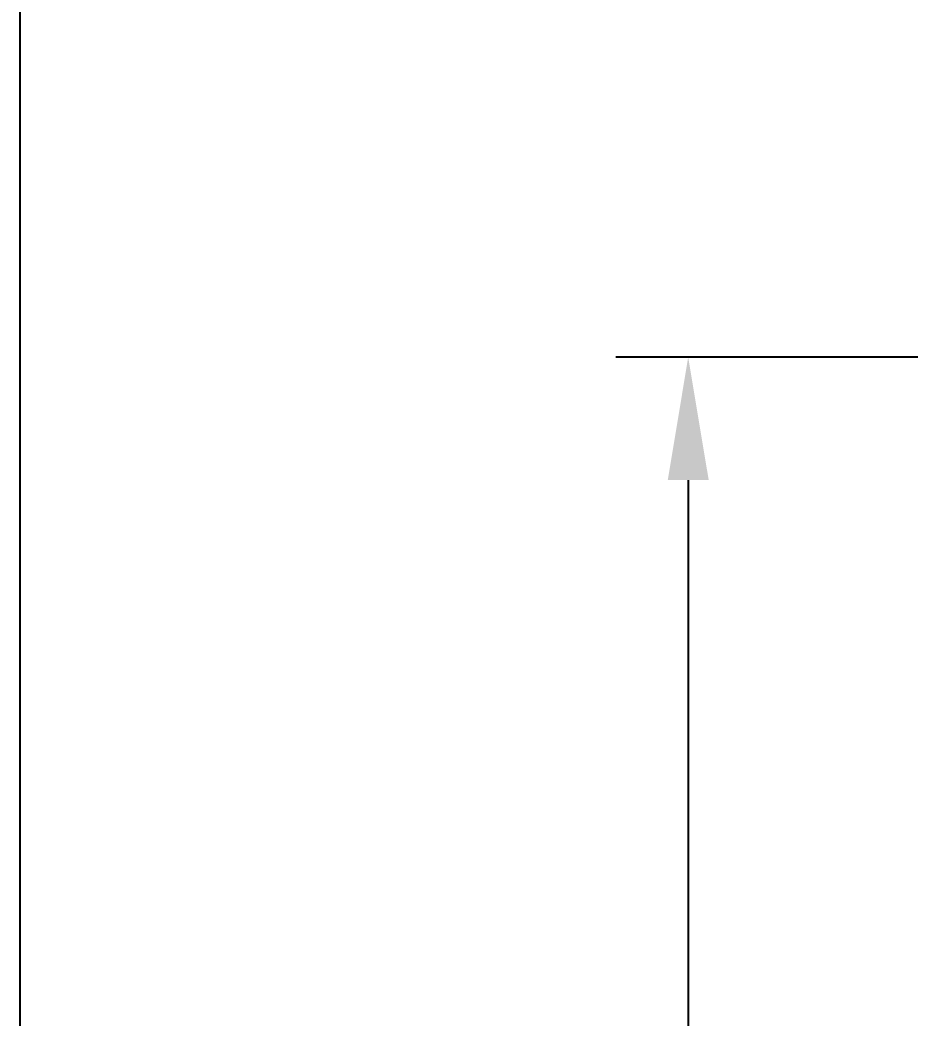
# Model space of a CAD drawing. Header units: millimetres. Extents: x 0 to 3800, y -67 to 2530.
# Drawn here: x 2000 to 2123.1, y 874.8 to 1012.9 of the extents above; entities that cross this region are included whole.
import ezdxf

# ---------------------------------------------------------------- set-up
doc = ezdxf.new("R2010")
doc.units = ezdxf.units.MM
doc.layers.add('도각라인', color=7, linetype='Continuous')
doc.layers.add('치수선', color=7, linetype='Continuous')
doc.styles.add('____', font='')
doc.styles.get('____').set_extended_font_data('굴림')
doc.dimstyles.new('MSADIM', dxfattribs={"dimtxt": 33, "dimasz": 17, "dimexe": 10, "dimexo": 7.5, "dimgap": 10, "dimtad": 0, "dimtih": 1, "dimtoh": 1, "dimdec": 0, "dimzin": 1, "dimdsep": 46, "dimtxsty": '____', "dimcen": 11.25, "dimadec": 0, "dimazin": 0, "dimtfac": 1, "dimtdec": 0, "dimtix": 1, "dimtmove": 0, "dimatfit": 3, "dimfxl": 1, "dimtolj": 1, "dimtzin": 1, "dimarcsym": 0})

# ---------------------------------------------------------------- blocks, each defined once
blk = doc.blocks.new('*D56')
at = {"layer": '치수선', "color": 0, "linetype": 'Continuous', "lineweight": -2, "transparency": 16777216}
for p, q in [((2172.95, 966.22), (2082.45, 966.22)), ((2092.45, 949.22), (2092.45, 636.55)), ((2092.45, 278.22), (2092.45, 590.89)), ((2224.95, 261.22), (2082.45, 261.22))]:
    blk.add_line(p, q, dxfattribs=at)
at = {"layer": '치수선', "color": 0, "linetype": 'Continuous', "transparency": 16777216}
for points in [[(2089.62, 949.22), (2095.29, 949.22), (2092.45, 966.22)], [(2089.62, 278.22), (2095.29, 278.22), (2092.45, 261.22)]]:
    blk.add_solid(points, dxfattribs=at)
at = {"layer": '치수선', "color": 0, "linetype": 'Continuous', "transparency": 16777216, "insert": (2092.45, 613.72), "char_height": 25, "attachment_point": 5, "style": '____'}
blk.add_mtext('\\A1;705', dxfattribs=at)

msp = doc.modelspace()

# ---------------------------------------------------------------- linework, layer by layer
at = {"layer": '도각라인', "color": 7}
msp.add_line((2000, 2530), (2000, 0), dxfattribs=at)

# ---------------------------------------------------------------- dimensions: what is measured, and where the dimension line sits
at = {"layer": '치수선', "linetype": 'Continuous'}
dim = msp.add_linear_dim(base=(2092.45, 966.22), p1=(2232.45, 261.22), p2=(2180.45, 966.22), angle=90, dimstyle='MSADIM', override={"dimtxt": 25}, dxfattribs=at)
dim.commit()
dim.dimension.update_dxf_attribs({"geometry": '*D56', "text_midpoint": (2092.45, 613.72)})

doc.saveas('drawing.dxf')
